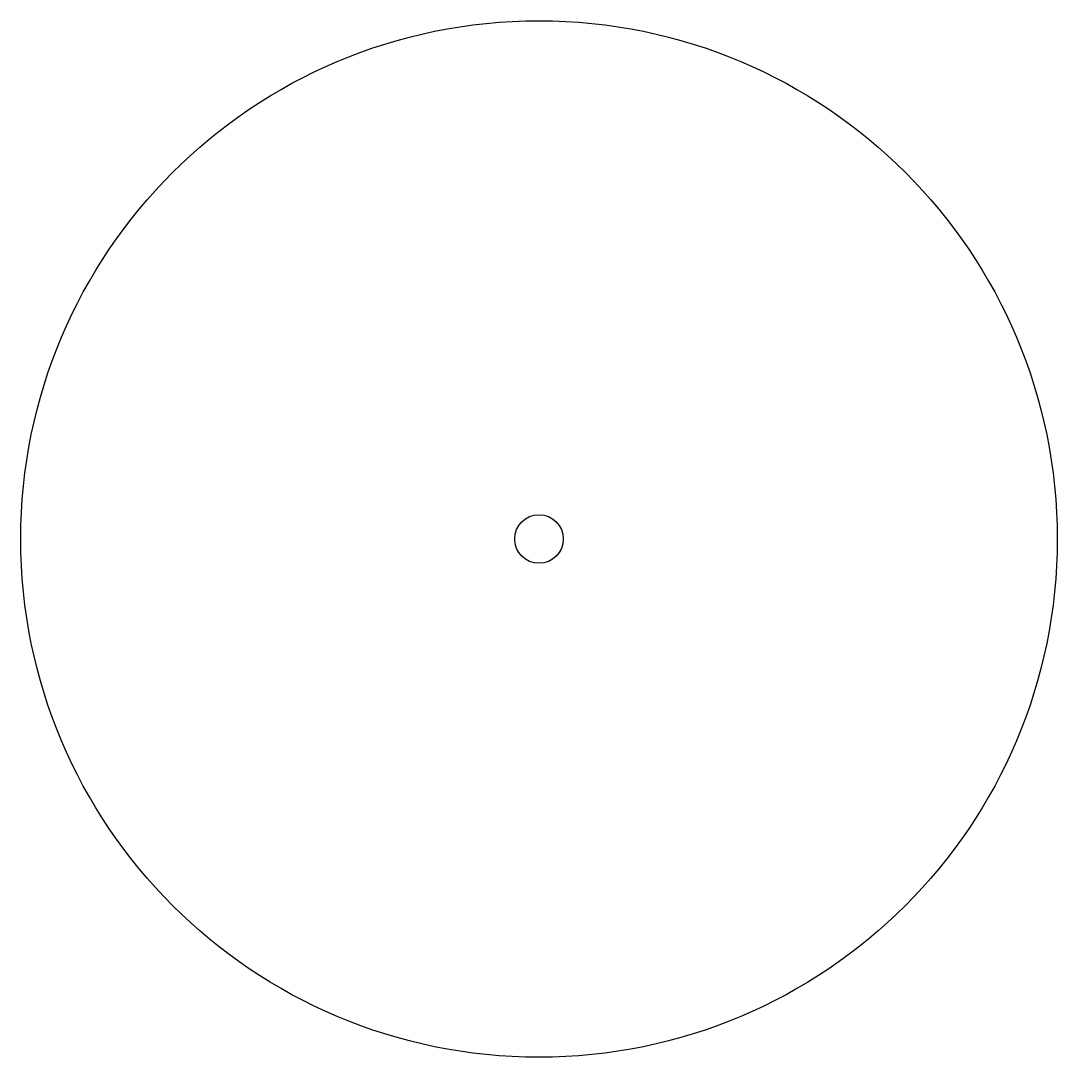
# Model space of a CAD drawing. Header units: millimetres. Extents: x -102 to 102, y -102 to 102.
import ezdxf

# ---------------------------------------------------------------- set-up
doc = ezdxf.new("R2010")
doc.units = ezdxf.units.MM

msp = doc.modelspace()

# ---------------------------------------------------------------- linework, layer by layer
for radius in [101.6, 4.76]:
    msp.add_circle((0, 0, 1.27), radius)

doc.saveas('drawing.dxf')
